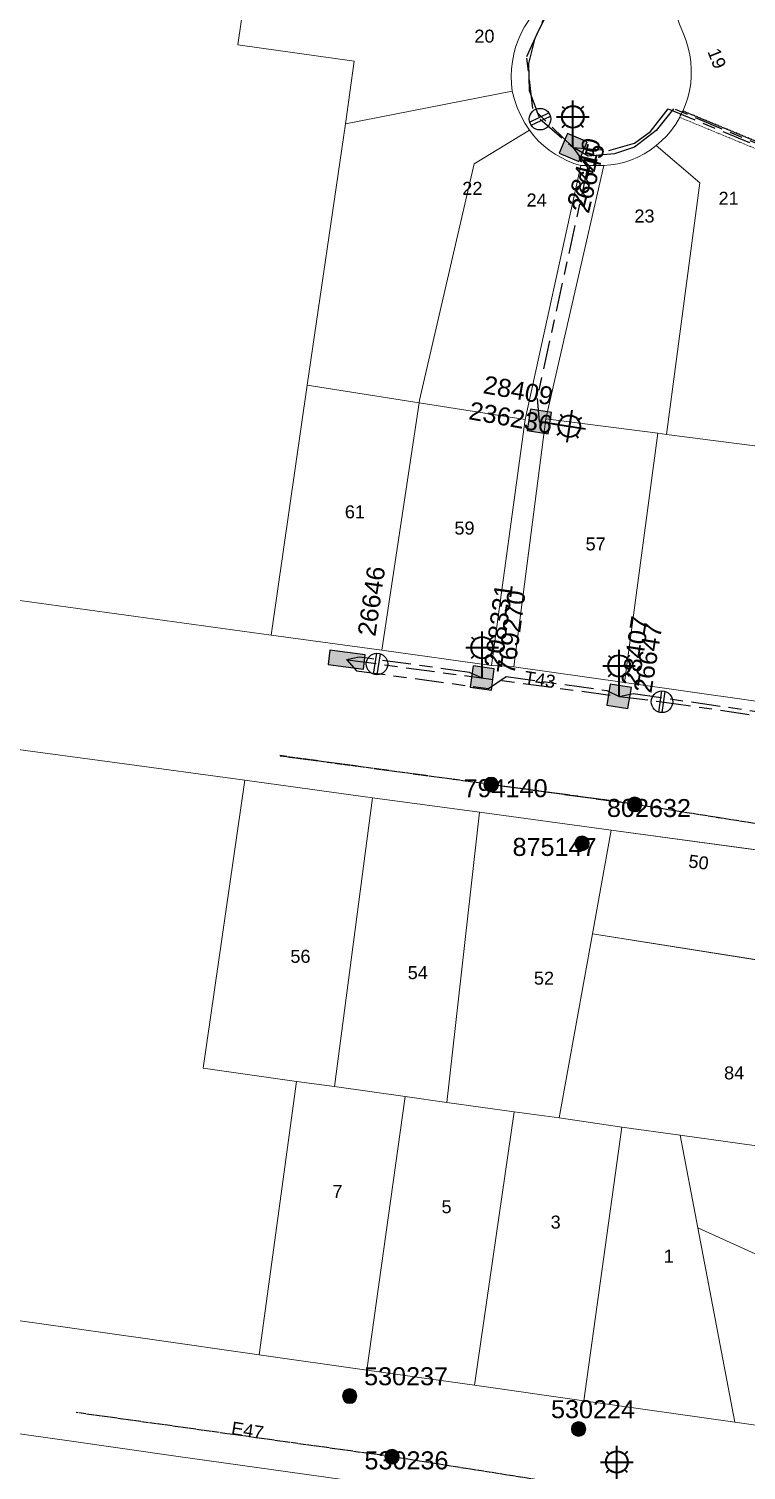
# Model space of a CAD drawing. Header units: metres. Extents: x 302360 to 303385, y 6262522 to 6263141.
# Drawn here: x 302654.9 to 302754.4, y 6262759 to 6262959 of the extents above; entities that cross this region are included whole.
import ezdxf
from ezdxf.enums import TextEntityAlignment as Align

# ---------------------------------------------------------------- set-up
doc = ezdxf.new("R2010")
doc.units = ezdxf.units.M
for name, pattern in [('Cable Exist OH', [1, 1, 0]), ('Cable Exist UG', [8.2, 4, -1.2, 1.8, -1.2]), ('HIDDEN', [0.375, 0.25, -0.125]), ('HIDDEN2', [0.1875, 0.125, -0.0625])]:
    doc.linetypes.add(name, pattern=pattern)
doc.layers.get('0').update_dxf_attribs({"color": 6})
for name, color, linetype, lineweight in [('Cadastre Land Parcels_SP_EXT', 9, 'Continuous', 5), ('Cadastre Other Property_SP_EXT', 9, 'HIDDEN', 5), ('Cadastre Roads_SP_EXT', 9, 'Continuous', 5)]:
    doc.layers.add(name, color=color, linetype=linetype, lineweight=lineweight)
for name, color, linetype in [('Equip_LV_EXT', 7, 'Continuous'), ('Equip_SP_SL_EXT', 7, 'Continuous'), ('Mains_HV_EXT', 7, 'Continuous'), ('Mains_LV_EXT', 7, 'Continuous'), ('Mains_SL_EXT', 7, 'Continuous'), ('SupportsOH_SP_TR_HV_LV_SL_EXT', 7, 'Continuous'), ('SupportsUG_SP_LV_EXT', 7, 'Continuous'), ('SupportsUG_SP_LV_SL_EXT', 7, 'Continuous')]:
    doc.layers.add(name, color=color, linetype=linetype)
doc.styles.add('COLUMN_LABEL', font='arial.ttf')
doc.styles.add('iecARIAL', font='arial.ttf', dxfattribs={"height": 2})
doc.styles.add('POLE_LABEL', font='arial.ttf')
doc.styles.get("Standard").update_dxf_attribs({"font": 'arial.ttf'})

# ---------------------------------------------------------------- blocks, each defined once
blk = doc.blocks.new('COLUMN_EXT')
blk.add_hatch(color=256).paths.add_polyline_path([(-1.49, 1.48), (-1.49, -1.49), (1.48, -1.49), (1.48, 1.48)])
blk.add_lwpolyline([(-1.49, -1.49), (1.48, -1.49), (1.48, 1.48), (-1.49, 1.48)], close=True)
for tag, height, style, flags, p in [('ASSET_NUM', 2.5, 'COLUMN_LABEL', 8, (2, 2)), ('STRUCTURE_PLANT_NUMBER', 0.2, 'POLE_LABEL', 9, (1.81, 0.03)), ('STREET_CODE', 0.2, 'COLUMN_LABEL', 9, (1.81, -0.2))]:
    blk.add_attdef(tag, text='', height=height, dxfattribs=dict(style=style, flags=flags)).set_placement(p, align=Align.MIDDLE_LEFT)
at = {"flags": 9}
for tag, p in [('COLUMN_TYPE', (1.81, -0.4)), ('OWNED_BY', (1.81, -0.6)), ('STATE', (1.81, -0.8)), ('USAGE', (1.81, -1)), ('STREETNAME', (1.81, -1.6)), ('SUBURB', (1.81, -1.8)), ('LEGEND', (1.81, -1.2)), ('LOCATION', (1.81, -1.4)), ('NOTES', (1.81, -2))]:
    blk.add_attdef(tag, text='', height=0.2, dxfattribs=at).set_placement(p, align=Align.MIDDLE_LEFT)
at = {"flags": 1}
blk.add_attdef('Z', (1.81, -2.35), '', height=0.2, dxfattribs=at)
blk = doc.blocks.new('PILLAR_EXT')
blk.add_hatch(color=256).paths.add_polyline_path([(-2.475, 0.99), (-2.475, -0.99), (2.475, -0.99), (2.475, 0.99)])
blk.add_lwpolyline([(-2.475, -0.99), (2.475, -0.99), (2.475, 0.99), (-2.475, 0.99)], close=True)
at = {"style": 'iecARIAL', "flags": 8}
blk.add_attdef('ASSET_NUM', (1.5, 3.5), '', height=2.5, dxfattribs=at)
for tag, p, flags in [('OWNED_BY', (0, -0.2), 9), ('STATE', (0, -0.4), 9), ('SUPPORT_TYPE', (0, -0.6), 9), ('STREETNAME', (0, -1.8), 9), ('SUBURB', (0, -2), 1), ('USAGE', (0, -0.8), 9), ('LEGEND', (0, -1), 9), ('LOCATION', (0, -1.2), 9), ('NOTES', (0, -1.4), 9), ('PARENT', (0, -1.6), 9)]:
    blk.add_attdef(tag, p, '', height=0.2, dxfattribs=dict(flags=flags))
blk = doc.blocks.new('SL_LANTERN_EXT')
at = {"lineweight": 40}
for p, q in [((0, 1.97), (0, 6.47)), ((-2.25, 4.22), (2.25, 4.22)), ((-1.46, 5.68), (-1.06, 5.28)), ((1.46, 5.68), (1.06, 5.28)), ((-1.46, 2.76), (-1.06, 3.16)), ((0, 0), (0, 2.72)), ((1.46, 2.76), (1.06, 3.16))]:
    blk.add_line(p, q, dxfattribs=at)
blk.add_circle((0, 4.22), 1.5, dxfattribs=at)
at = {"style": 'iecARIAL', "flags": 8}
blk.add_attdef('ASSET_NUM', (1.5, 1.5), '', height=2.5, dxfattribs=at)
for tag, p, height, flags in [('OPERATING_VOLTAGE', (0.98, -1.65), 0.2, 9), ('ORIENTATION', (0.98, -1.85), 0.2, 9), ('OWNED_BY', (0.98, -2.05), 0.2, 9), ('CONSTRUCTED_VOLTAGE', (0.98, -0.65), 0.2, 9), ('CONTROL_TYPE', (0.98, -0.85), 0.2, 9), ('LANTERN_PURPOSE', (0.98, -1.05), 0.2, 9), ('LANTERN_TYPE', (0.98, -1.25), 0.2, 9), ('NO_PHASES', (0.98, -1.45), 0.2, 9), ('LNUMBER', (2.18, -3.25), 2.5, 8), ('STATE', (0.98, -2.25), 0.2, 9), ('USAGE', (0.98, -2.45), 0.2, 9), ('CEXIST', (0.98, -2.65), 0.2, 9), ('CNEW', (0.98, -2.85), 0.2, 9), ('CNUMBER', (0.98, -3.05), 0.2, 9), ('CREMOVE', (0.98, -3.25), 0.2, 9), ('CREPLACE', (0.98, -3.45), 0.2, 9), ('LKINGHEIGHT', (0.98, -3.65), 0.2, 9), ('LBRACKET', (0.98, -3.85), 0.2, 9), ('LBRACKETVOCAB', (0.98, -4.05), 0.2, 9), ('LCATEGORY', (0.98, -4.25), 0.2, 9), ('LCHARGE1', (0.98, -4.45), 0.2, 9), ('LCHARGE1PERCENT', (0.98, -4.65), 0.2, 9), ('LCHARGE2', (0.98, -4.85), 0.2, 9), ('LCHARGE2PERCENT', (0.98, -5.05), 0.2, 9), ('LCHARGE3', (0.98, -5.25), 0.2, 9), ('LCHARGE3PERCENT', (0.98, -5.45), 0.2, 9), ('LEXIST', (0.98, -5.65), 0.2, 9), ('LLAMP', (0.98, -5.85), 0.2, 9), ('LLAMPVOCAB', (0.98, -6.05), 0.2, 9), ('LMAST', (0.98, -6.25), 0.2, 9), ('LMASTVOCAB', (0.98, -6.45), 0.2, 9), ('LNEW', (0.98, -6.65), 0.2, 9), ('LANTNUMBER', (0.98, -6.85), 0.2, 9), ('LOUTREACH', (0.98, -7.25), 0.2, 9), ('LOUTREACHVOCAB', (0.98, -7.45), 0.2, 9), ('LRATECODE', (0.98, -7.65), 0.2, 9), ('LREMOVE', (0.98, -7.85), 0.2, 9), ('LREPLACE', (0.98, -8.05), 0.2, 9), ('STREETNAME', (0.98, -9.25), 0.2, 9), ('SUBURB', (0.98, -9.45), 0.2, 1), ('LTYPE', (0.98, -8.25), 0.2, 9), ('LTYPEVOCAB', (0.98, -8.45), 0.2, 9), ('LEGEND', (0.98, -8.65), 0.2, 9), ('LOCATION', (0.98, -8.85), 0.2, 9), ('NOTES', (0.98, -9.05), 0.2, 9)]:
    blk.add_attdef(tag, p, '', height=height, dxfattribs=dict(flags=flags))
blk = doc.blocks.new('POLE_EXT')
blk.add_hatch(color=256).paths.add_polyline_path([(-1, 0, 1), (1, 0, 1)])
blk.add_lwpolyline([(-1, 0, 1), (1, 0, 1)], format="xyb", close=True)
for tag, height, flags, p in [('pNumber', 2.5, 8, (-17.84, 2.07)), ('OWNED_BY', 0.2, 9, (1.35, -0.4)), ('SPECIAL_USE', 0.2, 9, (1.35, -0.8)), ('STATE', 0.2, 9, (1.35, -1)), ('cLV', 0.2, 9, (1.35, -1.4)), ('hDepth', 0.2, 9, (1.35, -1.6)), ('hDia', 0.2, 9, (1.35, -1.8)), ('cHV', 0.2, 9, (1.35, -2)), ('PARENT', 0.2, 9, (1.35, -0.6)), ('USAGE', 0.2, 9, (1.35, -1.2)), ('cLinedev', 0.2, 9, (1.35, -3.4)), ('pExisting', 0.2, 9, (1.35, -3.8)), ('LBRACKET', 0.2, 9, (1.35, -2.2)), ('LExisting', 0.2, 9, (1.35, -2.4)), ('LANTNUMBER', 0.2, 9, (1.35, -2.6)), ('LOther', 0.2, 9, (1.35, -2.8)), ('LRemove', 0.2, 9, (1.35, -3)), ('LEGEND', 0.2, 9, (1.35, -3.2)), ('LOCATION', 0.2, 9, (1.35, -3.6)), ('PFNUMBER', 0.2, 9, (1.35, -4)), ('pFooting', 0.2, 9, (1.35, -4.4)), ('pNew', 0.2, 9, (1.35, -4.6)), ('pRelocate', 0.2, 9, (1.35, -5)), ('pRemove', 0.2, 9, (1.35, -5.2)), ('pReplace', 0.2, 9, (1.35, -5.4)), ('pStay', 0.2, 9, (1.35, -5.6)), ('pType', 0.2, 9, (1.35, -5.8)), ('cspan', 0.2, 9, (1.35, -6)), ('NEWPFNUMBER', 0.2, 9, (1.35, -4.2)), ('STREETNAME', 0.2, 9, (1.35, -6.2)), ('SUBURB', 0.2, 9, (1.35, -6.4)), ('OPERATED_BY', 0.2, 9, (1.36, -7.01)), ('NOTES', 0.2, 9, (1.35, -6.6)), ('MAINTAINED_BY', 0.2, 9, (1.36, -6.81))]:
    blk.add_attdef(tag, text='', height=height, dxfattribs=dict(flags=flags)).set_placement(p, align=Align.MIDDLE_LEFT)
at = {"style": 'POLE_LABEL'}
for tag, height, flags, p in [('ASSET_NUM', 2.5, 8, (2, 2)), ('STRUCTURE_PLANT_NUMBER', 0.2, 9, (1.35, 0.03)), ('STREET_CODE', 0.2, 9, (1.35, -0.2))]:
    blk.add_attdef(tag, text='', height=height, dxfattribs=dict(at, flags=flags)).set_placement(p, align=Align.MIDDLE_LEFT)
at = {"flags": 1}
blk.add_attdef('Z', (1.35, -7.33), '', height=0.2, dxfattribs=at)
blk = doc.blocks.new('LV_UG_LINKS_CLOSED_EXT')
blk.add_wipeout([(-1.06, 1.06), (-1.18, 0.92), (-1.29, 0.76), (-1.37, 0.59), (-1.43, 0.42), (-1.48, 0.23), (-1.49, 0.05), (-1.49, -0.14), (-1.46, -0.33), (-1.41, -0.51), (-1.33, -0.68), (-1.24, -0.84), (-1.12, -0.99), (-0.99, -1.12), (-0.84, -1.24), (-0.68, -1.33), (-0.51, -1.41), (-0.33, -1.46), (-0.14, -1.49), (0.05, -1.49), (0.23, -1.48), (0.42, -1.43), (0.59, -1.37), (0.76, -1.29), (0.92, -1.18), (1.06, -1.06), (1.18, -0.92), (1.29, -0.76), (1.37, -0.59), (1.43, -0.42), (1.48, -0.23), (1.49, -0.05), (1.49, 0.14), (1.46, 0.33), (1.41, 0.51), (1.33, 0.68), (1.24, 0.84), (1.12, 0.99), (0.99, 1.12), (0.84, 1.24), (0.68, 1.33), (0.51, 1.41), (0.33, 1.46), (0.14, 1.49), (-0.05, 1.49), (-0.23, 1.48), (-0.42, 1.43), (-0.59, 1.37), (-0.76, 1.29), (-0.92, 1.18)])
for p, q in [((-0.25, -1.48), (-0.25, 1.48)), ((0.25, -1.48), (0.25, 1.48))]:
    blk.add_line(p, q)
blk.add_circle((0, 0), 1.5)
at = {"flags": 9}
for tag, p in [('ACTUAL_STATUS', (0, 0)), ('CONSTRUCTED_VOLTAGE', (0, -0.2)), ('OPERATING_VOLTAGE', (0, -0.6)), ('ORIENTATION', (0, -0.8)), ('STATE', (0, -1)), ('SWITCH_TYPE', (0, -1.2)), ('NO_PHASES', (0, -0.4)), ('USAGE', (0, -1.4)), ('NOTES', (0, -1.6))]:
    blk.add_attdef(tag, text='', height=0.2, dxfattribs=at).set_placement(p, align=Align.MIDDLE_LEFT)
at = {"flags": 1}
blk.add_attdef('Z', (0, 0), '', height=0.2, dxfattribs=at)

msp = doc.modelspace()

# ---------------------------------------------------------------- linework, layer by layer
at = {"layer": 'Cadastre Land Parcels_SP_EXT', "linetype": 'Continuous'}
msp.add_lwpolyline([(302589.17, 6262888.55), (302688.46, 6262874.87), (302693.49, 6262909.57), (302698.77, 6262945.79), (302700.01, 6262954.51), (302683.86, 6262956.79), (302685.61, 6262968.94), (302687.74, 6262983.96), (302689.84, 6262998.81), (302692.38, 6263016.88), (302678.71, 6263018.74), (302653.86, 6263022.14), (302656.93, 6263044.22), (302659.02, 6263059.07), (302661.32, 6263075.73), (302663.57, 6263092.16), (302655.33, 6263093.3), (302643.6, 6263094.88)], dxfattribs=at)
for points in [[(302725.64, 6262963.73), (302685.61, 6262968.94), (302683.86, 6262956.79), (302700.01, 6262954.51), (302698.77, 6262945.79), (302721.93, 6262950.36), (302721.81, 6262951.38), (302721.78, 6262952.41), (302721.82, 6262953.44), (302721.94, 6262954.46), (302722.14, 6262955.47), (302722.4, 6262956.47), (302722.75, 6262957.44), (302723.16, 6262958.38), (302723.64, 6262959.29), (302724.2, 6262960.1), (302724.68, 6262960.96), (302725.09, 6262961.85), (302725.41, 6262962.78), (302725.64, 6262963.73)], [(302770.68, 6262964.89), (302743.91, 6262968.67), (302743.85, 6262965.45), (302744.03, 6262963.98), (302744.31, 6262962.52), (302744.67, 6262961.07), (302745.13, 6262959.66), (302745.68, 6262958.28), (302746.05, 6262957.34), (302746.34, 6262956.38), (302746.56, 6262955.4), (302746.71, 6262954.41), (302746.77, 6262953.41), (302746.76, 6262952.4), (302746.68, 6262951.4), (302746.51, 6262950.41), (302746.27, 6262949.43), (302745.96, 6262948.48), (302745.59, 6262947.56), (302766.88, 6262938.74), (302768.98, 6262953.28), (302770.68, 6262964.89)], [(302724.3, 6262944.93), (302723.67, 6262945.91), (302723.11, 6262946.97), (302722.62, 6262948.07), (302722.22, 6262949.2), (302721.93, 6262950.36), (302698.77, 6262945.79), (302693.49, 6262909.57), (302709.02, 6262907.1), (302709.08, 6262907.48), (302716.65, 6262940.24), (302724.3, 6262944.93)], [(302761.31, 6262900.38), (302764.04, 6262919.17), (302766.43, 6262935.73), (302766.88, 6262938.74), (302745.59, 6262947.56), (302745.13, 6262946.64), (302744.61, 6262945.76), (302744.03, 6262944.93), (302743.37, 6262944.15), (302742.64, 6262943.44), (302741.89, 6262942.79), (302747.94, 6262937.61), (302743.33, 6262902.7), (302761.31, 6262900.38)], [(302731.42, 6262940.04), (302730.49, 6262940.33), (302729.59, 6262940.69), (302728.71, 6262941.12), (302727.87, 6262941.61), (302727.07, 6262942.16), (302726.31, 6262942.76), (302725.59, 6262943.43), (302724.93, 6262944.14), (302724.3, 6262944.93), (302716.65, 6262940.24), (302709.08, 6262907.48), (302709.02, 6262907.1), (302723.7, 6262904.77), (302731.42, 6262940.04)], [(302743.33, 6262902.7), (302747.94, 6262937.61), (302741.89, 6262942.79), (302741.08, 6262942.18), (302740.25, 6262941.65), (302739.37, 6262941.19), (302738.47, 6262940.8), (302737.53, 6262940.49), (302736.57, 6262940.26), (302735.6, 6262940.11), (302734.61, 6262940.04), (302726.59, 6262904.87), (302742.12, 6262902.88), (302743.33, 6262902.7)], [(302709.02, 6262907.1), (302693.49, 6262909.57), (302688.46, 6262874.87), (302703.83, 6262872.77), (302709.02, 6262907.1)], [(302723.7, 6262904.77), (302709.02, 6262907.1), (302703.83, 6262872.77), (302719.06, 6262870.67), (302723.7, 6262904.77)], [(302742.12, 6262902.88), (302726.59, 6262904.87), (302722.16, 6262870.48), (302737.52, 6262868.28), (302742.12, 6262902.88)], [(302763.84, 6262864.54), (302766.74, 6262883.16), (302760.01, 6262884.02), (302762.19, 6262900.26), (302761.31, 6262900.38), (302743.33, 6262902.7), (302742.12, 6262902.88), (302737.52, 6262868.28), (302763.84, 6262864.54)], [(302702.53, 6262852.31), (302684.84, 6262854.74), (302679.04, 6262814.79), (302692, 6262812.96), (302697.28, 6262812.24), (302702.53, 6262852.31)], [(302717.39, 6262850.32), (302702.53, 6262852.31), (302697.28, 6262812.24), (302707.07, 6262810.85), (302712.85, 6262810.05), (302717.39, 6262850.32)], [(302733.06, 6262833.45), (302735.65, 6262847.83), (302717.39, 6262850.32), (302712.85, 6262810.05), (302722.18, 6262808.74), (302728.42, 6262807.88), (302733.06, 6262833.45)], [(302758.2, 6262844.76), (302735.65, 6262847.83), (302733.06, 6262833.45), (302756.21, 6262829.76), (302758.2, 6262844.76)], [(302783.67, 6262825.39), (302733.06, 6262833.45), (302728.42, 6262807.88), (302737.12, 6262806.63), (302745.21, 6262805.5), (302780.34, 6262800.61), (302783.67, 6262825.39)], [(302697.28, 6262812.24), (302692, 6262812.96), (302686.8, 6262775.03), (302701.76, 6262772.91), (302707.07, 6262810.85), (302697.28, 6262812.24)], [(302722.18, 6262808.74), (302712.85, 6262810.05), (302707.07, 6262810.85), (302701.76, 6262772.91), (302716.69, 6262770.8), (302722.18, 6262808.74)], [(302737.12, 6262806.63), (302728.42, 6262807.88), (302722.18, 6262808.74), (302716.69, 6262770.8), (302731.84, 6262768.66), (302737.12, 6262806.63)], [(302747.68, 6262792.63), (302745.21, 6262805.5), (302737.12, 6262806.63), (302731.84, 6262768.66), (302752.83, 6262765.69), (302747.68, 6262792.63)], [(302780.34, 6262800.61), (302745.21, 6262805.5), (302747.68, 6262792.63), (302777.45, 6262779.15), (302780.34, 6262800.61)], [(302775.61, 6262765.48), (302777.45, 6262779.15), (302747.68, 6262792.63), (302752.83, 6262765.69), (302772.05, 6262762.97), (302775.61, 6262765.48)]]:
    msp.add_lwpolyline(points, close=True, dxfattribs=at)
at = {"layer": 'Cadastre Other Property_SP_EXT', "linetype": 'HIDDEN2'}
msp.add_lwpolyline([(302745.13, 6262946.73), (302773.83, 6262934.87), (302798.07, 6262931.76), (302798.44, 6262934.48), (302792.99, 6262935.18), (302792.75, 6262933.45), (302774.09, 6262935.84), (302745.59, 6262947.65), (302745.13, 6262946.73)], close=True, dxfattribs=at)
at = {"layer": 'Cadastre Roads_SP_EXT', "linetype": 'Continuous'}
for points in [[(302723.64, 6262959.29), (302723.16, 6262958.38), (302722.75, 6262957.44), (302722.4, 6262956.47), (302722.14, 6262955.47), (302721.94, 6262954.46), (302721.82, 6262953.44), (302721.78, 6262952.41), (302721.81, 6262951.38), (302721.93, 6262950.36), (302722.22, 6262949.2), (302722.62, 6262948.07), (302723.11, 6262946.97), (302723.67, 6262945.91), (302724.3, 6262944.93), (302724.93, 6262944.14), (302725.59, 6262943.43), (302726.31, 6262942.76), (302727.07, 6262942.16), (302727.87, 6262941.61), (302728.71, 6262941.12), (302729.59, 6262940.69), (302730.49, 6262940.33), (302731.42, 6262940.04), (302733.02, 6262940.04), (302734.61, 6262940.04), (302735.6, 6262940.11), (302736.57, 6262940.26), (302737.53, 6262940.49), (302738.47, 6262940.8), (302739.37, 6262941.19), (302740.25, 6262941.65), (302741.08, 6262942.18), (302741.89, 6262942.79), (302742.64, 6262943.44), (302743.37, 6262944.15), (302744.03, 6262944.93), (302744.61, 6262945.76), (302745.13, 6262946.64), (302745.59, 6262947.56), (302745.96, 6262948.48), (302746.27, 6262949.43), (302746.51, 6262950.41), (302746.68, 6262951.4), (302746.76, 6262952.4), (302746.77, 6262953.41), (302746.71, 6262954.41), (302746.56, 6262955.4), (302746.34, 6262956.38), (302746.05, 6262957.34), (302745.68, 6262958.28), (302745.13, 6262959.66)], [(302651.97, 6262859.21), (302667.13, 6262857.16), (302684.84, 6262854.74), (302702.53, 6262852.31), (302717.39, 6262850.32), (302735.65, 6262847.83), (302776.77, 6262842.23), (302778.52, 6262852.05), (302780.34, 6262862.2), (302763.84, 6262864.54), (302737.52, 6262868.28), (302722.16, 6262870.48), (302720.84, 6262870.56), (302719.06, 6262870.67), (302703.83, 6262872.77), (302688.46, 6262874.87), (302589.17, 6262888.55)], [(302645.3, 6262765.21), (302660.43, 6262763.08), (302675.27, 6262760.97), (302690.78, 6262758.79), (302705.97, 6262756.65), (302721.17, 6262754.5), (302736.42, 6262752.34), (302760.86, 6262748.92), (302770.52, 6262747.56), (302772.65, 6262744.15), (302774.26, 6262755.71), (302775.61, 6262765.48), (302772.05, 6262762.97), (302752.83, 6262765.69), (302731.84, 6262768.66), (302716.69, 6262770.8), (302701.76, 6262772.91), (302686.8, 6262775.03), (302671.3, 6262777.22), (302656.31, 6262779.35), (302641.08, 6262781.5)]]:
    msp.add_lwpolyline(points, dxfattribs=at)
msp.add_lwpolyline([(302734.61, 6262940.04), (302733.02, 6262940.04), (302731.42, 6262940.04), (302723.7, 6262904.77), (302719.06, 6262870.67), (302720.84, 6262870.56), (302722.16, 6262870.48), (302726.59, 6262904.87), (302734.61, 6262940.04)], close=True, dxfattribs=at)
at = {"layer": 'Mains_HV_EXT', "linetype": 'Cable Exist OH'}
msp.add_lwpolyline([(302780.5, 6262844.78), (302738.9, 6262851.39), (302719, 6262854.14), (302689.62, 6262858.16)], dxfattribs=at)
at = {"layer": 'Mains_LV_EXT', "linetype": 'Cable Exist UG'}
msp.add_lwpolyline([(302730.37, 6262942.54), (302735.34, 6262942.1), (302738.89, 6262943.12), (302741.11, 6262944.74), (302743.57, 6262947.89), (302773.77, 6262935.32), (302793.42, 6262932.74), (302794.81, 6262934.65)], dxfattribs=at)
at = {"layer": 'Mains_LV_EXT', "linetype": 'Cable Exist OH'}
for points in [[(302719, 6262854.14), (302689.84, 6262858.13)], [(302738.9, 6262851.39), (302719, 6262854.14)], [(302780.5, 6262844.78), (302738.9, 6262851.39)], [(302705.25, 6262760.88), (302661.44, 6262767.01)], [(302736.44, 6262755.93), (302705.25, 6262760.88)]]:
    msp.add_lwpolyline(points, dxfattribs=at)
at = {"layer": 'Mains_SL_EXT', "linetype": 'Cable Exist UG'}
for points in [[(302791.39, 6262939.9), (302793.11, 6262933.11), (302773.74, 6262935.62), (302744.28, 6262947.91), (302741.9, 6262944.9), (302738.88, 6262942.59), (302736.12, 6262941.66), (302732.47, 6262941.34), (302730.33, 6262942.56)], [(302730.33, 6262942.56), (302732.37, 6262939.74), (302725.37, 6262907.72), (302725.68, 6262904.51)]]:
    msp.add_lwpolyline(points, dxfattribs=at)
at = {"layer": 'Mains_SL_EXT', "linetype": 'Cable Exist OH'}
msp.add_lwpolyline([(302780.5, 6262844.78), (302736.46, 6262851.77), (302719, 6262854.14), (302689.73, 6262858.1)], dxfattribs=at)

# ---------------------------------------------------------------- block references
at = {"layer": 'Equip_SP_SL_EXT'}
ref = msp.add_blockref('SL_LANTERN_EXT', (302730.33, 6262942.56), dxfattribs=at)
ref.add_attrib('ASSET_NUM', '28410', dxfattribs={"layer": '0', "height": 2.5, "rotation": 76.0714, "style": 'iecARIAL'}).set_placement((302731.83, 6262944.06), align=Align.TOP_RIGHT)
ref = msp.add_blockref('SL_LANTERN_EXT', (302725.68, 6262904.51), dxfattribs=dict(at, rotation=261.1019796183026))
ref.add_attrib('ASSET_NUM', '28409', dxfattribs={"layer": '0', "height": 2.5, "rotation": 349.863, "style": 'iecARIAL'}).set_placement((302727.18, 6262906.01), align=Align.BOTTOM_RIGHT)
ref = msp.add_blockref('SL_LANTERN_EXT', (302717.75, 6262868.92), dxfattribs=at)
ref.add_attrib('ASSET_NUM', '208331', dxfattribs={"layer": '0', "height": 2.5, "rotation": 82.4478, "style": 'iecARIAL'}).set_placement((302719.25, 6262870.42), align=Align.MIDDLE_LEFT)
ref = msp.add_blockref('SL_LANTERN_EXT', (302736.75, 6262866.38), dxfattribs=at)
ref.add_attrib('ASSET_NUM', '28407', dxfattribs={"layer": '0', "height": 2.5, "rotation": 81.3531, "style": 'iecARIAL'}).set_placement((302738.25, 6262867.88), align=Align.MIDDLE_LEFT)
ref = msp.add_blockref('SL_LANTERN_EXT', (302736.44, 6262755.93), dxfattribs=at)
ref.add_attrib('ASSET_NUM', '27585', dxfattribs={"layer": '0', "height": 2.5, "rotation": 81.0054, "style": 'iecARIAL'}).set_placement((302737.94, 6262757.43), align=Align.BOTTOM_RIGHT)
at = {"layer": 'SupportsOH_SP_TR_HV_LV_SL_EXT'}
ref = msp.add_blockref('POLE_EXT', (302719, 6262854.14), dxfattribs=at)
ref.add_attrib('ASSET_NUM', '794140', dxfattribs={"layer": '0', "height": 2.5, "style": 'POLE_LABEL'}).set_placement((302721, 6262854.89), align=Align.TOP_CENTER)
ref = msp.add_blockref('POLE_EXT', (302738.9, 6262851.39), dxfattribs=at)
ref.add_attrib('ASSET_NUM', '802632', dxfattribs={"layer": '0', "height": 2.5, "rotation": 359.868, "style": 'POLE_LABEL'}).set_placement((302740.9, 6262852.14), align=Align.TOP_CENTER)
ref = msp.add_blockref('POLE_EXT', (302731.62, 6262845.99), dxfattribs=at)
ref.add_attrib('ASSET_NUM', '875147', dxfattribs={"layer": '0', "height": 2.5, "style": 'POLE_LABEL'}).set_placement((302733.62, 6262846.74), align=Align.TOP_RIGHT)
ref = msp.add_blockref('POLE_EXT', (302699.37, 6262769.3), dxfattribs=at)
ref.add_attrib('ASSET_NUM', '530237', dxfattribs={"layer": '0', "height": 2.5, "style": 'POLE_LABEL'}).set_placement((302701.37, 6262770.05), align=Align.BOTTOM_LEFT)
ref = msp.add_blockref('POLE_EXT', (302731.13, 6262764.73), dxfattribs=at)
ref.add_attrib('ASSET_NUM', '530224', dxfattribs={"layer": '0', "height": 2.5, "style": 'POLE_LABEL'}).set_placement((302733.13, 6262765.48), align=Align.BOTTOM_CENTER)
ref = msp.add_blockref('POLE_EXT', (302705.25, 6262760.88), dxfattribs=at)
ref.add_attrib('ASSET_NUM', '530236', dxfattribs={"layer": '0', "height": 2.5, "style": 'POLE_LABEL'}).set_placement((302707.25, 6262761.63), align=Align.TOP_CENTER)
at = {"layer": 'SupportsUG_SP_LV_EXT'}
ref = msp.add_blockref('PILLAR_EXT', (302698.95, 6262871.47), dxfattribs=dict(at, rotation=352.2867848757572))
ref.add_attrib('ASSET_NUM', '26646', dxfattribs={"layer": '0', "height": 2.5, "rotation": 81.7344, "style": 'iecARIAL'}).set_placement((302700.45, 6262874.97), align=Align.TOP_LEFT)
at = {"layer": 'SupportsUG_SP_LV_SL_EXT'}
ref = msp.add_blockref('COLUMN_EXT', (302730.37, 6262942.54), dxfattribs=dict(at, rotation=337.1370013584176))
ref.add_attrib('ASSET_NUM', '26645', dxfattribs={"layer": '0', "height": 2.5, "rotation": 76.5713, "style": 'COLUMN_LABEL'}).set_placement((302732.37, 6262943.29), align=Align.TOP_RIGHT)
ref = msp.add_blockref('COLUMN_EXT', (302725.68, 6262904.51), dxfattribs=dict(at, rotation=261.1019796183026))
ref.add_attrib('ASSET_NUM', '236236', dxfattribs={"layer": '0', "height": 2.5, "rotation": 349.863, "style": 'COLUMN_LABEL'}).set_placement((302727.68, 6262905.26), align=Align.TOP_RIGHT)
ref = msp.add_blockref('COLUMN_EXT', (302717.75, 6262868.92), dxfattribs=dict(at, rotation=172.3168645172789))
ref.add_attrib('ASSET_NUM', '769270', dxfattribs={"layer": '0', "height": 2.5, "rotation": 82.2531, "style": 'COLUMN_LABEL'}).set_placement((302719.75, 6262869.67), align=Align.TOP_LEFT)
ref = msp.add_blockref('COLUMN_EXT', (302736.75, 6262866.38), dxfattribs=dict(at, rotation=170.6685248487226))
ref.add_attrib('ASSET_NUM', '26647', dxfattribs={"layer": '0', "height": 2.5, "rotation": 80.7772, "style": 'COLUMN_LABEL'}).set_placement((302738.75, 6262867.13), align=Align.TOP_LEFT)

# ---------------------------------------------------------------- texts
at = {"layer": 'Cadastre Land Parcels_SP_EXT'}
for s, p in [('20', (302716.67, 6262957.08)), ('22', (302714.99, 6262935.96)), ('24', (302723.91, 6262934.34)), ('21', (302750.55, 6262934.58)), ('23', (302738.87, 6262932.12)), ('61', (302698.7, 6262891.08)), ('59', (302713.9, 6262888.83)), ('57', (302732.1, 6262886.63)), ('56', (302691.14, 6262829.41)), ('54', (302707.42, 6262827.15)), ('52', (302724.93, 6262826.38)), ('84', (302751.31, 6262813.24)), ('7', (302696.98, 6262796.8)), ('5', (302712.11, 6262794.67)), ('3', (302727.25, 6262792.54)), ('1', (302742.94, 6262787.82))]:
    msp.add_text(s, height=1.8, dxfattribs=at).set_placement(p)
for s, rotation, p in [('19', 291.5733, (302748.97, 6262955.86)), ('50', 352.5243, (302746.28, 6262842.66))]:
    msp.add_text(s, height=1.8, rotation=rotation, dxfattribs=at).set_placement(p)
at = {"layer": 'Mains_LV_EXT'}
for s, rotation, p in [('T43', 351.2621, (302723.49, 6262868.15)), ('E47', 350.9132, (302682.85, 6262764.01))]:
    msp.add_text(s, height=1.8, rotation=rotation, dxfattribs=at).set_placement(p)

# ---------------------------------------------------------------- next in the draw order: block references
at = {"layer": 'Equip_LV_EXT'}
for p, rotation in [((302725.78, 6262946.47), 295.3179759965452), ((302703.16, 6262870.87), 351.2620844089369), ((302742.7, 6262865.63), 351.757483726657)]:
    msp.add_blockref('LV_UG_LINKS_CLOSED_EXT', p, dxfattribs=dict(at, rotation=rotation))

# ---------------------------------------------------------------- next in the draw order: linework, layer by layer
at = {"layer": 'Mains_LV_EXT', "linetype": 'Cable Exist UG'}
for points in [[(302728.48, 6262993.24), (302727.85, 6262965.3), (302727.33, 6262962.23), (302725.06, 6262957.7), (302724.18, 6262954.19), (302724.25, 6262950.46), (302725.78, 6262946.47)], [(302725.78, 6262946.47), (302730.37, 6262942.54)], [(302742.7, 6262865.63), (302778.71, 6262860.42), (302781.92, 6262860.64), (302784.38, 6262861.49), (302788.29, 6262864.51), (302791.26, 6262869.09), (302795.58, 6262898.92)], [(302699.06, 6262871.45), (302736.75, 6262866.38)], [(302736.75, 6262866.38), (302742.7, 6262865.63)]]:
    msp.add_lwpolyline(points, dxfattribs=at)
at = {"layer": 'Mains_SL_EXT', "linetype": 'Cable Exist UG'}
for points in [[(302730.33, 6262942.56), (302724.8, 6262947.95), (302723.94, 6262955.15), (302727.75, 6262963.53), (302728.48, 6262993.24)], [(302736.75, 6262866.38), (302738.68, 6262866.78), (302780.41, 6262860.73), (302784.35, 6262862.06), (302787.8, 6262864.83), (302790.9, 6262869.03), (302794.76, 6262896.74), (302795.58, 6262898.92)], [(302717.75, 6262868.92), (302715.99, 6262869.71), (302715.99, 6262869.71), (302702.19, 6262871.61), (302702.19, 6262871.61), (302700.71, 6262871.81), (302698.95, 6262871.47)], [(302698.97, 6262871.45), (302700.31, 6262869.93), (302716.52, 6262867.75), (302718.61, 6262867.47), (302721.1, 6262869.13), (302735.07, 6262867.21), (302736.75, 6262866.38)]]:
    msp.add_lwpolyline(points, dxfattribs=at)

doc.saveas('drawing.dxf')
